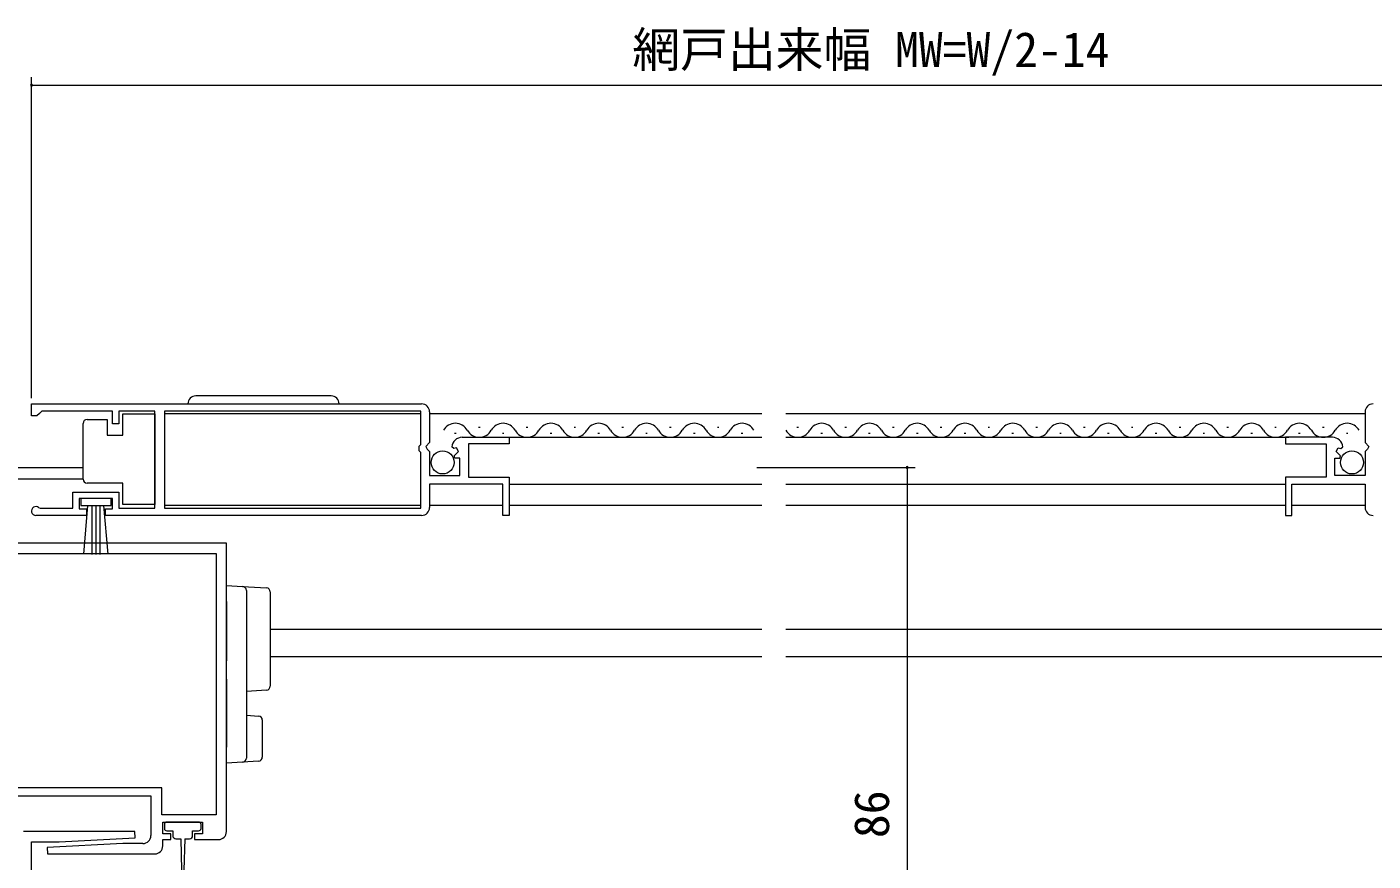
# Model space of a CAD drawing. Units: millimetres, scale not verified. Extents: x -495 to 495, y -800 to 801.
# Drawn here: x -0.1 to 169, y -486.4 to -381.6 of the extents above; entities that cross this region are included whole.
import ezdxf
from ezdxf.enums import TextEntityAlignment as Align

# ---------------------------------------------------------------- set-up
doc = ezdxf.new("R2010")
doc.units = ezdxf.units.MM
doc.header["$LTSCALE"] = 4
for name, color, linetype, lineweight in [('0-2_YKK_ZWAK', 2, 'Continuous', 9), ('0-5_YKK_13', 6, 'Continuous', 9), ('0-6_YKK_D', 4, 'Continuous', 9), ('0-7_YSS_K', 7, 'Continuous', 9)]:
    doc.layers.add(name, color=color, linetype=linetype, lineweight=lineweight)
doc.styles.add('ＭＳ ゴシック', font='')
doc.styles.get('ＭＳ ゴシック').set_extended_font_data('MS Gothic')

msp = doc.modelspace()

# ---------------------------------------------------------------- linework, layer by layer
at = {"layer": '0-2_YKK_ZWAK'}
for p, q in [((17.2, -430.164), (49.4, -430.164)), ((50.5, -430.164), (92.25, -430.164)), ((95.25, -430.164), (168, -430.164)), ((53.647, -432.663), (53.847, -432.663)), ((56.647, -431.903), (56.847, -431.903)), ((59.647, -432.663), (59.847, -432.663)), ((62.647, -431.903), (62.847, -431.903)), ((65.647, -432.663), (65.847, -432.663)), ((68.647, -431.903), (68.847, -431.903)), ((71.647, -432.663), (71.847, -432.663)), ((74.647, -431.903), (74.847, -431.903)), ((77.647, -432.663), (77.847, -432.663)), ((80.647, -431.903), (80.847, -431.903)), ((83.647, -432.663), (83.847, -432.663)), ((86.647, -431.903), (86.847, -431.903)), ((86.647, -431.903), (86.847, -431.903)), ((89.647, -432.663), (89.847, -432.663)), ((96.647, -431.903), (96.847, -431.903)), ((99.647, -432.663), (99.847, -432.663)), ((102.647, -431.903), (102.847, -431.903)), ((105.647, -432.663), (105.847, -432.663)), ((108.647, -431.903), (108.847, -431.903)), ((111.647, -432.663), (111.847, -432.663)), ((114.647, -431.903), (114.847, -431.903)), ((117.647, -432.663), (117.847, -432.663)), ((120.647, -431.903), (120.847, -431.903)), ((123.647, -432.663), (123.847, -432.663)), ((126.647, -431.903), (126.847, -431.903)), ((129.647, -432.663), (129.847, -432.663)), ((132.647, -431.903), (132.847, -431.903)), ((135.647, -432.663), (135.847, -432.663)), ((138.646, -431.903), (138.846, -431.903)), ((141.646, -432.663), (141.846, -432.663)), ((144.646, -431.903), (144.846, -431.903)), ((147.646, -432.663), (147.846, -432.663)), ((150.646, -431.902), (150.846, -431.902)), ((153.646, -432.662), (153.846, -432.662)), ((156.646, -431.902), (156.846, -431.902)), ((159.646, -432.662), (159.846, -432.662)), ((162.646, -431.902), (162.846, -431.902)), ((165.646, -432.662), (165.846, -432.662)), ((60.1, -433.164), (92.25, -433.164)), ((95.25, -433.164), (158.4, -433.164)), ((-87.25, -436.964), (6.997, -436.964)), ((-87.25, -438.364), (6.997, -438.364)), ((60.5, -439.064), (92.25, -439.064)), ((95.25, -439.064), (158, -439.064)), ((17.2, -441.664), (49.4, -441.664)), ((50.5, -441.664), (59.7, -441.664)), ((60.5, -441.664), (92.25, -441.664)), ((95.25, -441.664), (158, -441.664)), ((158.8, -441.664), (168, -441.664)), ((30.5, -457.264), (92.25, -457.264)), ((95.25, -457.264), (198, -457.264)), ((30.5, -460.664), (92.25, -460.664)), ((95.25, -460.664), (198, -460.664))]:
    msp.add_line(p, q, dxfattribs=at)
for centre, start, end in [((53.747, -433.122), 29.19937, 150.80063), ((56.747, -431.445), 209.19064, 330.80936), ((59.747, -433.122), 29.19937, 150.80063), ((62.747, -431.445), 209.19064, 330.80936), ((65.747, -433.122), 29.19937, 150.80063), ((68.747, -431.445), 209.19064, 330.80936), ((71.747, -433.122), 29.19937, 150.80063), ((74.747, -431.445), 209.19064, 330.80936), ((77.747, -433.122), 29.19937, 150.80063), ((80.747, -431.445), 209.19064, 330.80936), ((83.747, -433.122), 29.19937, 150.80063), ((86.747, -431.445), 209.19064, 330.80936), ((89.747, -433.122), 29.19937, 150.80063), ((96.747, -431.445), 209.19064, 330.80936), ((99.747, -433.121), 29.19937, 150.80063), ((102.747, -431.445), 209.19064, 330.80936), ((105.747, -433.121), 29.19937, 150.80063), ((108.747, -431.445), 209.19064, 330.80936), ((111.747, -433.121), 29.19937, 150.80063), ((114.747, -431.445), 209.19064, 330.80936), ((117.747, -433.121), 29.19937, 150.80063), ((120.747, -431.445), 209.19064, 330.80936), ((123.747, -433.121), 29.19937, 150.80063), ((126.747, -431.445), 209.19064, 330.80936), ((129.747, -433.121), 29.19937, 150.80063), ((132.747, -431.445), 209.19064, 330.80936), ((135.747, -433.121), 29.19937, 150.80063), ((138.746, -431.445), 209.19064, 330.80936), ((141.746, -433.121), 29.19937, 150.80063), ((144.746, -431.445), 209.19064, 330.80936), ((147.746, -433.121), 29.19937, 150.80063), ((150.746, -431.444), 209.19064, 330.80936), ((153.746, -433.121), 29.19937, 150.80063), ((156.746, -431.444), 209.19064, 330.80936), ((159.746, -433.121), 29.19937, 150.80063), ((162.746, -431.444), 209.19064, 330.80936), ((165.746, -433.121), 29.19937, 150.80063)]:
    msp.add_arc(centre, 1.718, start, end, dxfattribs=at)
at = {"layer": '0-5_YKK_13'}
for p, q in [((0.5, -428.264), (0.5, -387.964)), ((0.5, -388.964), (218, -388.964)), ((91.585, -436.963), (111.488, -436.963)), ((110.488, -436.963), (110.488, -522.963))]:
    msp.add_line(p, q, dxfattribs=at)
for centre, start, end in [((0.5, -388.964), 0, 180), ((0.5, -388.964), 180, 0), ((110.488, -436.963), 90, 270), ((110.488, -436.963), 270, 90)]:
    msp.add_arc(centre, 0.128, start, end, dxfattribs=at)
at = {"layer": '0-6_YKK_D'}
for p, q in [((38.15, -427.964), (21.15, -427.964)), ((7.497, -430.914), (9.997, -430.914)), ((9.997, -430.914), (9.997, -432.914)), ((9.997, -432.914), (11.997, -432.914)), ((6.997, -438.414), (6.997, -437.914)), ((11.997, -438.914), (7.497, -438.914)), ((7.064, -447.84), (7.6, -441.714)), ((8.1, -441.714), (8.1, -447.864)), ((8.6, -441.714), (8.6, -447.864)), ((9.1, -441.714), (9.1, -447.864)), ((10.136, -447.84), (9.6, -441.714)), ((25, -451.761), (27.031, -451.885)), ((25, -453.757), (25, -451.761)), ((27.031, -451.885), (30.031, -452.069)), ((25, -453.757), (25, -458.961)), ((25, -458.961), (25, -461.242)), ((27.5, -458.961), (27.5, -461.511)), ((25, -463.518), (25, -472.065)), ((30.031, -464.906), (27.5, -465.061)), ((27.5, -468.061), (29.031, -468.155)), ((29.5, -468.654), (29.5, -473.315)), ((29.031, -473.814), (27.031, -473.937)), ((17.2, -481.764), (17.2, -482.264)), ((21.5, -481.464), (17.5, -481.464)), ((21.8, -482.264), (21.8, -481.764)), ((17.5, -482.564), (18.25, -482.564)), ((18.25, -482.564), (18.25, -483.164)), ((20.75, -483.164), (20.75, -482.564)), ((20.75, -482.564), (21.5, -482.564)), ((18.65, -483.564), (19.25, -483.564)), ((19.25, -483.564), (19.35, -487.517)), ((19.75, -483.564), (19.65, -487.517)), ((19.75, -483.564), (20.35, -483.564))]:
    msp.add_line(p, q, dxfattribs=at)
for points in [[(11.997, -432.914), (11.997, -430.214), (15.997, -430.214), (15.997, -441.614)], [(6.997, -437.914), (6.997, -431.914), (6.997, -431.414)], [(15.997, -441.614), (11.997, -441.614), (11.997, -438.914)], [(27.5, -452.384), (27.5, -453.881), (27.5, -458.961)], [(30.5, -452.568), (30.5, -454.065), (30.5, -462.91), (30.5, -464.407)], [(25, -461.394), (25, -461.369), (25, -461.343), (25, -461.318), (25, -461.292), (25, -461.267), (25, -461.242)], [(25, -462.433), (25, -462.406), (25, -462.379), (25, -462.351), (25, -462.324), (25, -462.297), (25, -462.27), (25, -462.243), (25, -462.215), (25, -462.188), (25, -462.161), (25, -462.134), (25, -462.107), (25, -462.08), (25, -462.053), (25, -462.026), (25, -462), (25, -461.973), (25, -461.946), (25, -461.919), (25, -461.892), (25, -461.866), (25, -461.839), (25, -461.813), (25, -461.786), (25, -461.76), (25, -461.733), (25, -461.707), (25, -461.68), (25, -461.654), (25, -461.628), (25, -461.602), (25, -461.576), (25, -461.549), (25, -461.523), (25, -461.498), (25, -461.472), (25, -461.446), (25, -461.42), (25, -461.394)], [(27.5, -461.511), (27.5, -461.534), (27.5, -461.556), (27.5, -461.579), (27.5, -461.602), (27.5, -461.625), (27.5, -461.648), (27.5, -461.67), (27.5, -461.693), (27.5, -461.716), (27.5, -461.739), (27.5, -461.762), (27.5, -461.785), (27.5, -461.809), (27.5, -461.832), (27.5, -461.855), (27.5, -461.878), (27.5, -461.901), (27.5, -461.925), (27.5, -461.948), (27.5, -461.972), (27.5, -461.995), (27.5, -462.019), (27.5, -462.042), (27.5, -462.066), (27.5, -462.089), (27.5, -462.113), (27.5, -462.137), (27.5, -462.16), (27.5, -462.184), (27.5, -462.208), (27.5, -462.232), (27.5, -462.256), (27.5, -462.28), (27.5, -462.304), (27.5, -462.328), (27.5, -462.352), (27.5, -462.376), (27.5, -462.4), (27.5, -462.424)], [(25, -463.518), (25, -463.49), (25, -463.462), (25, -463.433), (25, -463.405), (25, -463.377), (25, -463.349), (25, -463.321), (25, -463.292), (25, -463.264), (25, -463.236), (25, -463.208), (25, -463.18), (25, -463.152), (25, -463.124), (25, -463.096), (25, -463.068), (25, -463.04), (25, -463.012), (25, -462.985), (25, -462.957), (25, -462.929), (25, -462.901), (25, -462.873), (25, -462.846), (25, -462.818), (25, -462.79), (25, -462.763), (25, -462.735), (25, -462.708), (25, -462.68), (25, -462.652), (25, -462.625), (25, -462.597), (25, -462.57), (25, -462.543), (25, -462.515), (25, -462.488), (25, -462.46), (25, -462.433)], [(27.5, -462.424), (27.5, -462.449), (27.5, -462.473), (27.5, -462.497), (27.5, -462.522), (27.5, -462.546), (27.5, -462.571), (27.5, -462.595), (27.5, -462.62), (27.5, -462.644), (27.5, -462.669), (27.5, -462.694), (27.5, -462.718), (27.5, -462.743), (27.5, -462.768), (27.5, -462.793), (27.5, -462.818), (27.5, -462.842), (27.5, -462.867), (27.5, -462.892), (27.5, -462.917), (27.5, -462.942), (27.5, -462.967), (27.5, -462.992), (27.5, -463.017), (27.5, -463.043), (27.5, -463.068), (27.5, -463.093), (27.5, -463.118), (27.5, -463.143), (27.5, -463.169), (27.5, -463.194), (27.5, -463.219), (27.5, -463.244), (27.5, -463.27), (27.5, -463.295), (27.5, -463.32), (27.5, -463.345), (27.5, -463.371), (27.5, -463.396)], [(27.5, -463.396), (27.5, -463.421), (27.5, -463.447), (27.5, -463.472), (27.5, -463.497), (27.5, -463.523), (27.5, -463.548)], [(27.5, -463.548), (27.5, -471.94), (27.5, -473.438)], [(27.031, -473.937), (25, -474.061), (25, -472.065)]]:
    msp.add_lwpolyline(points, dxfattribs=at)
msp.add_lwpolyline([(6.7, -441.714), (10.5, -441.714), (10.5, -440.864), (6.7, -440.864)], close=True, dxfattribs=at)
for centre in [(52.148, -436.314), (166.352, -436.314)]:
    msp.add_circle(centre, 1.45, dxfattribs=at)
for centre, radius, start, end in [((21.15, -428.964), 1, 90, 180), ((38.15, -428.964), 1, 0, 90), ((7.497, -431.414), 0.5, 90, 179.99999), ((7.497, -438.414), 0.5, 180.00005, 270), ((27, -452.384), 0.5, 0, 86.5), ((30, -452.568), 0.5, 0, 86.5), ((30, -464.407), 0.5, 273.5, 0), ((29, -468.654), 0.5, 0, 86.5), ((29, -473.315), 0.5, 273.5, 0), ((27, -473.438), 0.5, 273.5, 0), ((17.5, -481.764), 0.3, 90, 180), ((21.5, -481.764), 0.3, 0, 90), ((17.5, -482.264), 0.3, 180, 270), ((18.65, -483.164), 0.4, 180, 270), ((20.35, -483.164), 0.4, 270, 359.99781), ((21.5, -482.264), 0.3, 270, 0)]:
    msp.add_arc(centre, radius, start, end, dxfattribs=at)
at = {"layer": '0-7_YSS_K'}
for p, q in [((0.5, -428.964), (49.5, -428.964)), ((23.7, -447.764), (23.7, -480.564)), ((25, -482.664), (25, -446.464))]:
    msp.add_line(p, q, dxfattribs=at)
for points in [[(1.404, -441.993), (1.598, -442.064), (5.7, -442.064), (5.7, -440.064), (11.5, -440.064), (11.5, -442.064), (15.997, -442.064), (15.997, -429.864), (11.5, -429.864), (11.5, -431.464), (10.7, -431.464), (10.7, -429.864), (1.8, -429.864), (1.5, -430.164), (1.2, -430.464), (0.5, -430.464), (0.5, -428.964), (49.5, -428.964)], [(50.5, -429.964), (50.5, -433.795), (50.047, -434.335), (50.2, -434.664), (50.5, -434.964), (50.5, -437.964), (54.3, -437.964), (54.3, -435.764), (53.683, -435.764), (53.576, -435.505), (54.141, -434.94), (53.871, -434.471), (53.552, -434.557), (53.301, -434.345)], [(168, -429.964), (168, -433.795), (168.453, -434.335), (168.3, -434.664), (168, -434.964), (168, -437.964), (164.2, -437.964), (164.2, -435.764), (164.817, -435.764), (164.924, -435.505), (164.359, -434.94), (164.629, -434.471), (164.948, -434.557), (165.199, -434.345)], [(54.595, -433.164), (60.5, -433.164), (60.5, -433.964), (55.4, -433.964), (55.4, -438.164), (60.5, -438.164), (60.5, -442.964), (59.7, -442.964), (59.7, -439.064), (50.5, -439.064), (50.5, -441.964)], [(163.905, -433.164), (158, -433.164), (158, -433.964), (163.1, -433.964), (163.1, -438.164), (158, -438.164), (158, -442.964), (158.8, -442.964), (158.8, -439.064), (168, -439.064), (168, -441.964)], [(49.5, -442.964), (9.8, -442.964), (9.8, -442.164), (10.7, -442.164), (10.7, -440.864), (6.5, -440.864), (6.5, -442.164), (7.4, -442.164), (7.4, -442.964), (1.05, -442.964)], [(25, -446.464), (-25, -446.464), (-25, -448.064), (-23.6, -448.064), (-23.6, -447.264), (-22.147, -447.264), (-21.924, -447.364), (-21.7, -447.464), (-9, -447.464), (-9, -477.164), (-24.1, -477.164), (-24.1, -474.964), (-23.9, -474.764), (-23.6, -474.464), (-23.6, -474.064), (-25, -474.064), (-25, -478.164), (15.5, -478.164), (15.5, -483.164)], [(17, -484.464), (17, -483.664), (18, -483.664), (18, -482.964), (17, -482.964), (17, -481.464), (22, -481.464), (22, -482.964), (21, -482.964), (21, -483.664), (24, -483.664)], [(0.5, -487.464), (0.5, -483.964), (4, -483.964), (13.51, -483.465), (13.489, -482.664), (-0.5, -482.664)], [(14.5, -484.164), (12, -484.164), (2.49, -484.662), (2.511, -485.464), (16, -485.464)]]:
    msp.add_lwpolyline(points, dxfattribs=at)
for points in [[(17.197, -442.064), (49.4, -442.064), (49.4, -435.064), (49.2, -434.864), (49.2, -434.264), (49.4, -434.064), (49.4, -429.864), (17.197, -429.864)], [(23.7, -447.764), (23.7, -480.564), (16.9, -480.564), (16.9, -477.164), (-8.3, -477.164), (-8.3, -474.856), (-7.9, -474.164), (-7.9, -466.011), (-7.8, -465.787), (-7.7, -465.564), (-7.7, -447.764)]]:
    msp.add_lwpolyline(points, close=True, dxfattribs=at)
for centre, radius, start, end in [((49.5, -429.964), 1, 0.00001, 89.99999), ((169, -429.964), 1, 90.00001, 179.99999), ((54.595, -434.464), 1.3, 89.99998, 174.7841), ((163.905, -434.464), 1.3, 5.2159, 90.00002), ((1.05, -442.414), 0.55, 49.88063, 270.00002), ((49.5, -441.964), 1, 270.00001, 359.99999), ((169, -441.964), 1, 180.00001, 269.99999), ((14.5, -483.164), 1, 270.00001, 359.99999), ((24, -482.664), 1, 270.00001, 359.99999), ((16, -484.464), 1, 270.00207, 359.99999)]:
    msp.add_arc(centre, radius, start, end, dxfattribs=at)

# ---------------------------------------------------------------- texts
at = {"layer": '0-5_YKK_13', "style": 'ＭＳ ゴシック'}
msp.add_text('網戸出来幅 MW=W/2-14', height=4.399, dxfattribs=at).set_placement((75.97, -388.004), align=Align.BOTTOM_LEFT)
msp.add_text('86', height=4.399, rotation=90, dxfattribs=at).set_placement((109.528, -483.483), align=Align.BOTTOM_LEFT)

doc.saveas('drawing.dxf')
